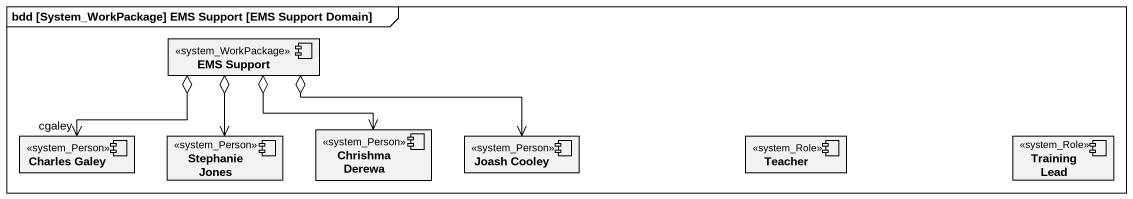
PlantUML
@startuml
mainframe bdd [System_WorkPackage] EMS Support [EMS Support Domain]
component "EMS Support" as EMS_Support <<system_WorkPackage>>
component "Charles Galey" as Charles_Galey <<system_Person>>
component "Stephanie Jones" as Stephanie_Jones <<system_Person>>
component "Chrishma Derewa" as Chrishma_Derewa <<system_Person>>
component "Joash Cooley" as Joash_Cooley <<system_Person>>
component Teacher <<system_Role>>
component "Training Lead" as Training_Lead <<system_Role>>
EMS_Support o-left-> "cgaley" Charles_Galey
EMS_Support o--> Stephanie_Jones
EMS_Support o--> Chrishma_Derewa
EMS_Support o-right-> Joash_Cooley
@enduml
